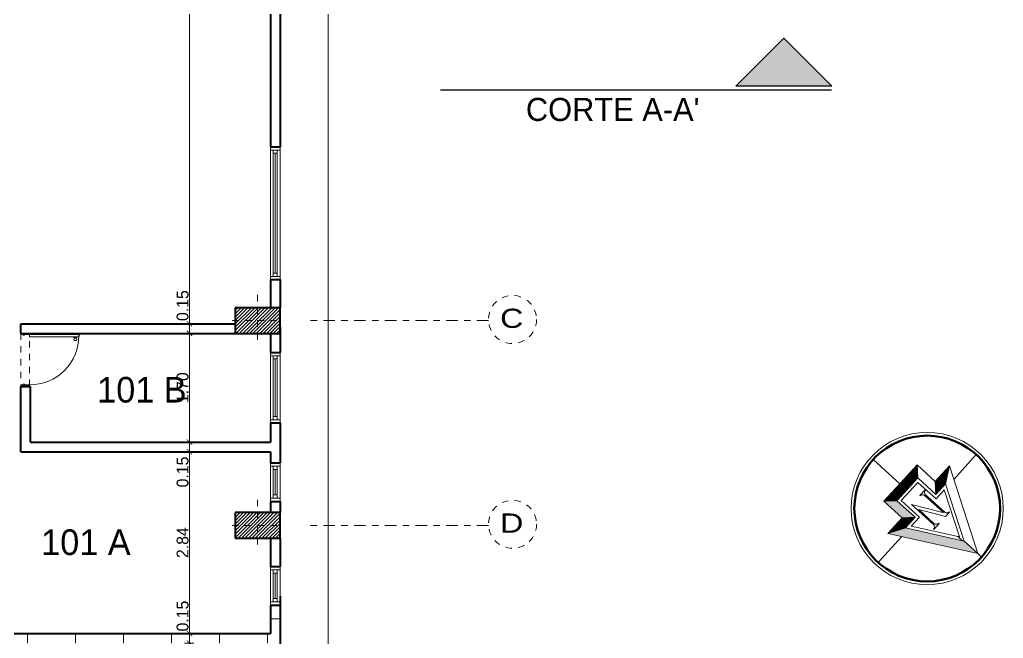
# Model space of a CAD drawing. Header units: millimetres. Extents: x 189.5 to 285.5, y -15 to 51.
# Drawn here: x 253.35 to 268.72, y 24.82 to 34.49 of the extents above; entities that cross this region are included whole.
import ezdxf
from ezdxf.enums import TextEntityAlignment as Align

# ---------------------------------------------------------------- set-up
doc = ezdxf.new("R2010")
doc.units = ezdxf.units.MM
doc.header["$LTSCALE"] = 0.005
doc.header["$MEASUREMENT"] = 0
doc.linetypes.add('ACAD_ISO02W100', pattern=[15, 12, -3])
doc.linetypes.add('ACAD_ISO10W100', pattern=[18, 12, -3, 0, -3])
for name, color, linetype, lineweight in [('Aux', 1, 'Continuous', 9), ('columna', 6, 'Continuous', 40), ('cotas', 1, 'Continuous', 15), ('ejes', 1, 'ACAD_ISO10W100', 9), ('EJES-REALES', 11, 'ACAD_ISO10W100', 5), ('gradas', 2, 'Continuous', 20), ('Hatch', 11, 'Continuous', 9), ('mur', 5, 'Continuous', 50), ('muro', 5, 'Continuous', 40), ('proy', 1, 'ACAD_ISO02W100', 9), ('pu-ven', 2, 'Continuous', 20)]:
    doc.layers.add(name, color=color, linetype=linetype, lineweight=lineweight)
doc.layers.add('text', color=1, linetype='Continuous')
doc.layers.add('WB_SIMBOLOS', color=7, linetype='Continuous')
doc.styles.get("Standard").update_dxf_attribs({"font": 'ERASMD.TTF', "height": 0.185})
doc.dimstyles.get("Standard").update_dxf_attribs({"dimtxt": 0.15, "dimasz": 0.085, "dimexe": 0.07, "dimexo": 0.4, "dimgap": 0.015, "dimtad": 1, "dimzin": 1, "dimdsep": 46, "dimtxsty": 'Standard', "dimblk": 'ARCHTICK', "dimcen": 0, "dimclrd": 256, "dimclre": 256, "dimclrt": 2, "dimadec": 0, "dimazin": 0, "dimtfac": 1, "dimtix": 1, "dimtmove": 0, "dimatfit": 0, "dimfxl": 1, "dimlwd": -1, "dimlwe": -1, "dimarcsym": 0})
pattern_1 = [(45, (-337.533465, 81.375706), (-0.0265165043, 0.0265165043), [])]

# ---------------------------------------------------------------- blocks, each defined once
blk = doc.blocks.new('_ArchTick')
at = {"color": 0, "linetype": 'ByBlock', "const_width": 0.15}
blk.add_lwpolyline([(-0.5, -0.5), (0.5, 0.5)], dxfattribs=at)
blk = doc.blocks.new('*D161')
at = {"layer": 'cotas', "transparency": 16777216}
for p, q in [((255.999, 40.436), (255.999, 29.736)), ((256.064, 40.436), (256.069, 40.436)), ((255.084, 29.736), (256.069, 29.736))]:
    blk.add_line(p, q, dxfattribs=at)
at = {"layer": 'Defpoints', "color": 0, "transparency": 16777216}
for p in [(255.664, 40.436), (254.684, 29.736), (255.999, 29.736)]:
    blk.add_point(p, dxfattribs=at)
at = {"layer": 'cotas', "transparency": 16777216, "xscale": 0.085, "yscale": 0.085, "zscale": 0.085}
for p, rotation in [((255.999, 40.436), 90), ((255.999, 29.736), 270)]:
    blk.add_blockref('_ArchTick', p, dxfattribs=dict(at, rotation=rotation))
at = {"layer": 'cotas', "color": 2, "transparency": 16777216, "insert": (255.892, 35.086), "char_height": 0.185, "attachment_point": 5, "rotation": 90}
blk.add_mtext('10.70', dxfattribs=at)
blk = doc.blocks.new('*D162')
at = {"layer": 'cotas', "transparency": 16777216}
for p, q in [((255.999, 29.736), (255.999, 29.821)), ((255.084, 29.736), (256.069, 29.736)), ((255.999, 29.736), (255.999, 29.586)), ((255.084, 29.586), (256.069, 29.586)), ((255.999, 29.586), (255.999, 29.501))]:
    blk.add_line(p, q, dxfattribs=at)
at = {"layer": 'Defpoints', "color": 0, "transparency": 16777216}
for p in [(254.684, 29.736), (254.684, 29.586), (255.999, 29.586)]:
    blk.add_point(p, dxfattribs=at)
at = {"layer": 'cotas', "transparency": 16777216, "xscale": 0.085, "yscale": 0.085, "zscale": 0.085}
for p, rotation in [((255.999, 29.736), 270), ((255.999, 29.586), 90)]:
    blk.add_blockref('_ArchTick', p, dxfattribs=dict(at, rotation=rotation))
at = {"layer": 'cotas', "color": 2, "transparency": 16777216, "insert": (255.892, 30.019), "char_height": 0.185, "attachment_point": 5, "rotation": 90}
blk.add_mtext('0.15', dxfattribs=at)
blk = doc.blocks.new('*D163')
at = {"layer": 'cotas', "transparency": 16777216}
for p, q in [((255.084, 29.586), (256.069, 29.586)), ((255.999, 29.586), (255.999, 27.886)), ((255.712, 27.886), (256.069, 27.886))]:
    blk.add_line(p, q, dxfattribs=at)
at = {"layer": 'Defpoints', "color": 0, "transparency": 16777216}
for p in [(254.684, 29.586), (255.312, 27.886), (255.999, 27.886)]:
    blk.add_point(p, dxfattribs=at)
at = {"layer": 'cotas', "transparency": 16777216, "xscale": 0.085, "yscale": 0.085, "zscale": 0.085}
for p, rotation in [((255.999, 29.586), 90), ((255.999, 27.886), 270)]:
    blk.add_blockref('_ArchTick', p, dxfattribs=dict(at, rotation=rotation))
at = {"layer": 'cotas', "color": 2, "transparency": 16777216, "insert": (255.892, 28.736), "char_height": 0.185, "attachment_point": 5, "rotation": 90}
blk.add_mtext('1.70', dxfattribs=at)
blk = doc.blocks.new('*D164')
at = {"layer": 'cotas', "transparency": 16777216}
for p, q in [((255.712, 27.886), (256.069, 27.886)), ((255.999, 27.886), (255.999, 27.971)), ((255.999, 27.886), (255.999, 27.736)), ((255.712, 27.736), (256.069, 27.736)), ((255.999, 27.736), (255.999, 27.651))]:
    blk.add_line(p, q, dxfattribs=at)
at = {"layer": 'Defpoints', "color": 0, "transparency": 16777216}
for p in [(255.312, 27.886), (255.312, 27.736), (255.999, 27.736)]:
    blk.add_point(p, dxfattribs=at)
at = {"layer": 'cotas', "transparency": 16777216, "xscale": 0.085, "yscale": 0.085, "zscale": 0.085}
for p, rotation in [((255.999, 27.886), 270), ((255.999, 27.736), 90)]:
    blk.add_blockref('_ArchTick', p, dxfattribs=dict(at, rotation=rotation))
at = {"layer": 'cotas', "color": 2, "transparency": 16777216, "insert": (255.892, 27.42), "char_height": 0.185, "attachment_point": 5, "rotation": 90}
blk.add_mtext('0.15', dxfattribs=at)
blk = doc.blocks.new('*D165')
at = {"layer": 'cotas', "transparency": 16777216}
for p, q in [((255.712, 27.736), (256.069, 27.736)), ((255.999, 27.736), (255.999, 24.896)), ((255.919, 24.896), (256.069, 24.896))]:
    blk.add_line(p, q, dxfattribs=at)
at = {"layer": 'Defpoints', "color": 0, "transparency": 16777216}
for p in [(255.312, 27.736), (255.519, 24.896), (255.999, 24.896)]:
    blk.add_point(p, dxfattribs=at)
at = {"layer": 'cotas', "transparency": 16777216, "xscale": 0.085, "yscale": 0.085, "zscale": 0.085}
for p, rotation in [((255.999, 27.736), 90), ((255.999, 24.896), 270)]:
    blk.add_blockref('_ArchTick', p, dxfattribs=dict(at, rotation=rotation))
at = {"layer": 'cotas', "color": 2, "transparency": 16777216, "insert": (255.892, 26.316), "char_height": 0.185, "attachment_point": 5, "rotation": 90}
blk.add_mtext('2.84', dxfattribs=at)
blk = doc.blocks.new('*D166')
at = {"layer": 'cotas', "transparency": 16777216}
for p, q in [((255.999, 24.896), (255.999, 24.981)), ((255.919, 24.896), (256.069, 24.896)), ((255.999, 24.896), (255.999, 24.746)), ((255.919, 24.746), (256.069, 24.746)), ((255.999, 24.746), (255.999, 24.661))]:
    blk.add_line(p, q, dxfattribs=at)
at = {"layer": 'Defpoints', "color": 0, "transparency": 16777216}
for p in [(255.519, 24.896), (255.519, 24.746), (255.999, 24.746)]:
    blk.add_point(p, dxfattribs=at)
at = {"layer": 'cotas', "transparency": 16777216, "xscale": 0.085, "yscale": 0.085, "zscale": 0.085}
for p, rotation in [((255.999, 24.896), 270), ((255.999, 24.746), 90)]:
    blk.add_blockref('_ArchTick', p, dxfattribs=dict(at, rotation=rotation))
at = {"layer": 'cotas', "color": 2, "transparency": 16777216, "insert": (255.892, 25.169), "char_height": 0.185, "attachment_point": 5, "rotation": 90}
blk.add_mtext('0.15', dxfattribs=at)

msp = doc.modelspace()

# ---------------------------------------------------------------- hatches: boundary and pattern name
at = {"layer": 'Hatch'}
h = msp.add_hatch(dxfattribs=at)
h.set_pattern_fill('ANSI31', color=256, scale=0.3, style=0)
h.set_pattern_definition(pattern_1)
h.paths.add_polyline_path([(257.064, 29.986), (256.714, 29.986), (256.714, 29.786), (257.064, 29.786)])
h.paths.add_polyline_path([(257.414, 29.986), (257.064, 29.986), (257.064, 29.786), (257.414, 29.786)])
h.paths.add_polyline_path([(257.414, 29.786), (257.064, 29.786), (257.064, 29.586), (257.414, 29.586)])
h.paths.add_polyline_path([(257.064, 29.786), (256.714, 29.786), (256.714, 29.586), (257.064, 29.586)])
h = msp.add_hatch(dxfattribs=at)
h.set_pattern_fill('ANSI31', color=256, scale=0.3, style=0)
h.set_pattern_definition(pattern_1)
h.paths.add_polyline_path([(257.064, 26.786), (256.714, 26.786), (256.714, 26.586), (257.064, 26.586)])
h.paths.add_polyline_path([(257.414, 26.786), (257.064, 26.786), (257.064, 26.586), (257.414, 26.586)])
h.paths.add_polyline_path([(257.414, 26.586), (257.064, 26.586), (257.064, 26.386), (257.414, 26.386)])
h.paths.add_polyline_path([(257.064, 26.586), (256.714, 26.586), (256.714, 26.386), (257.064, 26.386)])
h = msp.add_hatch(dxfattribs=at)
h.set_pattern_fill('NET', color=256, scale=6, style=0)
h.set_pattern_definition([(0, (-337.5335, 81.3757), (0, 0.75), []), (90, (-337.5335, 81.3757), (-0.75, 5e-17), [])])
h.paths.add_polyline_path([(252.104, 22.986, -2.414214), (252.102, 22.987), (252.089, 22.987), (252.089, 22.986), (251.639, 22.986), (251.139, 22.986), (248.709, 22.986), (248.689, 22.986), (247.989, 22.986), (247.539, 22.986), (246.544, 22.986), (245.694, 22.986), (245.394, 22.986), (243.744, 22.986), (242.744, 22.986), (240.994, 22.986), (240.694, 22.986), (239.844, 22.986), (238.794, 22.986), (238.394, 22.986), (238.194, 22.986), (237.214, 22.986), (234.784, 22.986), (234.764, 22.986), (234.764, 22.986), (234.192, 22.986), (234.192, 22.324), (234.192, 20.228), (234.192, 19.636), (234.192, 19.269), (234.192, 18.319), (234.192, 17.611), (234.192, 17.261), (234.092, 17.261), (234.092, 16.673), (234.092, 13.931), (234.092, 13.186), (234.092, 12.886), (234.092, 11.286), (237.544, 11.286), (237.544, 12.836), (237.294, 12.836), (236.894, 12.836), (236.894, 13.236), (237.294, 13.236), (237.544, 13.236), (237.544, 19.556), (252.119, 19.556), (252.119, 19.649), (252.071, 19.649), (252.119, 20.134), (252.119, 19.556), (257.464, 19.556), (257.464, 20.186), (257.164, 20.186), (257.164, 20.486), (257.264, 20.486), (257.264, 22.986), (256.714, 22.986), (255.337, 22.986, -0.419905), (254.648, 22.273), (254.648, 22.271), (254.641, 22.271), (254.641, 22.27, -1.126482), (254.628, 22.271), (254.622, 22.271), (254.622, 22.987), (254.601, 22.987), (254.601, 24.746), (257.264, 24.746), (257.264, 23.386), (257.414, 23.386), (257.414, 25.341), (257.264, 25.341), (257.264, 24.896), (251.789, 24.896), (251.789, 26.436), (251.639, 26.436), (251.639, 23.286), (251.789, 23.286), (251.789, 24.746), (254.451, 24.746), (254.451, 23.136), (252.833, 23.136), (252.833, 22.986), (252.818, 22.986, -0.419905), (252.13, 22.273), (252.13, 22.271), (252.122, 22.271), (252.122, 22.27, -1.126482), (252.11, 22.271), (252.104, 22.271)])
h.paths.add_polyline_path([(240.644, 20.486), (240.644, 20.186), (240.344, 20.186), (240.344, 20.486)], flags=17)
h.paths.add_polyline_path([(237.244, 20.186), (236.944, 20.186), (236.944, 20.486), (237.244, 20.486)], flags=17)
h.paths.add_polyline_path([(243.694, 20.486), (243.994, 20.486), (243.994, 20.186), (243.694, 20.186)], flags=17)
h.paths.add_polyline_path([(237.244, 16.936), (237.244, 16.636), (236.944, 16.636), (236.944, 16.936)], flags=16)
h.paths.add_polyline_path([(247.044, 20.486), (247.344, 20.486), (247.344, 20.186), (247.044, 20.186)], flags=17)
h.paths.add_polyline_path([(250.364, 20.486), (250.664, 20.486), (250.664, 20.186), (250.364, 20.186)], flags=17)
h.paths.add_polyline_path([(252.117, 22.276, -0.038968), (252.118, 22.276, -0.972815), (252.115, 22.264, -1.041803), (252.118, 22.276, -21.895407)], flags=17)
h.paths.add_polyline_path([(253.714, 20.486), (254.014, 20.486), (254.014, 20.186), (253.714, 20.186)], flags=17)
h.paths.add_polyline_path([(254.628, 22.27, 1796152.363669), (254.628, 22.27)], flags=16)
h.paths.add_polyline_path([(234.275, 19.113), (234.862, 19.113), (234.862, 18.83), (234.275, 18.83)], flags=24)
h.paths.add_polyline_path([(255.747, 22.375), (255.747, 22.962), (256.03, 22.962), (256.03, 22.375)], flags=24)
h.paths.add_polyline_path([(255.747, 20.955), (255.747, 21.588), (256.03, 21.588), (256.03, 20.955)], flags=24)
h.paths.add_polyline_path([(248.873, 22.273), (248.873, 22.878), (249.156, 22.878), (249.156, 22.273)], flags=24)
h.paths.add_polyline_path([(244.842, 22.364), (244.842, 22.969), (245.126, 22.969), (245.126, 22.364)], flags=24)
h.paths.add_polyline_path([(244.842, 21.435), (244.842, 22.038), (245.126, 22.038), (245.126, 21.435)], flags=24)
h.paths.add_polyline_path([(245.146, 20.29), (245.146, 20.895), (245.429, 20.895), (245.429, 20.29)], flags=24)
h.paths.add_polyline_path([(244.842, 19.555), (244.842, 20.188), (245.126, 20.188), (245.126, 19.555)], flags=25)
h.paths.add_polyline_path([(245.212, 16.998), (245.212, 19.897), (244.655, 19.897), (244.655, 16.998)], flags=25)
at = {"layer": 'WB_SIMBOLOS'}
msp.add_hatch(color=256, dxfattribs=at).paths.add_polyline_path([(264.537, 33.446), (266.037, 33.446), (265.287, 34.196)])

# ---------------------------------------------------------------- linework, layer by layer
at = {"layer": 'Aux'}
for p, q in [((257.309, 30.475), (257.309, 32.45)), ((257.369, 30.475), (257.369, 32.45)), ((254.27, 29.554), (254.279, 29.554)), ((254.27, 29.545), (254.272, 29.545)), ((257.309, 28.236), (257.309, 29.236)), ((257.369, 28.236), (257.369, 29.236)), ((267.943, 27.305), (268.294, 27.691)), ((267.101, 27.237), (266.685, 27.616)), ((267.368, 27.53), (267.11, 27.246)), ((267.358, 27.518), (267.369, 27.508)), ((267.378, 27.326), (267.368, 27.53)), ((267.652, 27.271), (267.368, 27.53)), ((267.875, 27.516), (267.652, 27.271)), ((267.814, 27.235), (267.875, 27.516)), ((268.318, 26.145), (267.875, 27.516)), ((257.309, 27.011), (257.309, 27.511)), ((257.369, 27.011), (257.369, 27.511)), ((267.214, 27.361), (267.321, 27.264)), ((267.225, 27.372), (267.331, 27.275)), ((267.235, 27.383), (267.341, 27.286)), ((267.245, 27.395), (267.352, 27.298)), ((267.255, 27.406), (267.362, 27.309)), ((267.266, 27.417), (267.372, 27.32)), ((267.276, 27.428), (267.377, 27.336)), ((267.286, 27.44), (267.376, 27.358)), ((267.296, 27.451), (267.375, 27.379)), ((267.307, 27.462), (267.374, 27.401)), ((267.317, 27.473), (267.373, 27.422)), ((267.327, 27.485), (267.372, 27.444)), ((267.338, 27.496), (267.371, 27.465)), ((267.348, 27.507), (267.37, 27.487)), ((267.734, 27.361), (267.824, 27.28)), ((267.745, 27.372), (267.828, 27.297)), ((267.755, 27.384), (267.831, 27.314)), ((267.765, 27.395), (267.835, 27.331)), ((267.775, 27.406), (267.839, 27.349)), ((267.786, 27.418), (267.843, 27.366)), ((267.796, 27.429), (267.846, 27.383)), ((267.806, 27.44), (267.85, 27.4)), ((267.816, 27.451), (267.854, 27.417)), ((267.827, 27.463), (267.857, 27.435)), ((267.837, 27.474), (267.861, 27.452)), ((267.847, 27.485), (267.865, 27.469)), ((267.857, 27.496), (267.869, 27.486)), ((267.868, 27.508), (267.872, 27.504)), ((266.851, 26.962), (267.11, 27.246)), ((267.378, 27.326), (267.054, 26.971)), ((267.081, 27.214), (267.187, 27.117)), ((267.091, 27.226), (267.198, 27.129)), ((267.101, 27.237), (267.208, 27.14)), ((267.112, 27.248), (267.218, 27.151)), ((267.122, 27.259), (267.228, 27.162)), ((267.381, 27.258), (267.122, 26.975)), ((267.132, 27.271), (267.239, 27.174)), ((267.143, 27.282), (267.249, 27.185)), ((267.153, 27.293), (267.259, 27.196)), ((267.163, 27.304), (267.27, 27.207)), ((267.173, 27.316), (267.28, 27.219)), ((267.184, 27.327), (267.29, 27.23)), ((267.194, 27.338), (267.3, 27.241)), ((267.204, 27.349), (267.311, 27.252)), ((267.662, 27.068), (267.378, 27.326)), ((267.665, 27), (267.381, 27.258)), ((267.652, 27.271), (267.759, 27.174)), ((267.662, 27.068), (267.652, 27.271)), ((267.653, 27.25), (267.748, 27.163)), ((267.654, 27.228), (267.738, 27.152)), ((267.655, 27.207), (267.728, 27.14)), ((267.662, 27.282), (267.769, 27.185)), ((267.814, 27.235), (267.662, 27.068)), ((267.673, 27.294), (267.779, 27.197)), ((267.683, 27.305), (267.789, 27.208)), ((267.693, 27.316), (267.8, 27.219)), ((267.704, 27.327), (267.81, 27.23)), ((267.714, 27.339), (267.816, 27.245)), ((267.724, 27.35), (267.82, 27.262)), ((268.104, 26.34), (267.814, 27.235)), ((266.937, 27.057), (267.032, 26.97)), ((266.948, 27.068), (267.053, 26.971)), ((266.958, 27.079), (267.064, 26.982)), ((266.968, 27.09), (267.075, 26.993)), ((266.978, 27.102), (267.085, 27.005)), ((266.989, 27.113), (267.095, 27.016)), ((266.999, 27.124), (267.105, 27.027)), ((267.009, 27.135), (267.116, 27.038)), ((267.019, 27.147), (267.126, 27.05)), ((267.03, 27.158), (267.136, 27.061)), ((267.04, 27.169), (267.146, 27.072)), ((267.05, 27.18), (267.157, 27.083)), ((267.06, 27.192), (267.167, 27.095)), ((267.071, 27.203), (267.177, 27.106)), ((267.41, 27.052), (267.493, 27.143)), ((267.78, 26.786), (267.48, 27.06)), ((267.492, 27.076), (267.809, 26.788)), ((267.493, 27.143), (267.498, 27.138)), ((267.656, 27.185), (267.718, 27.129)), ((267.657, 27.164), (267.707, 27.118)), ((267.658, 27.142), (267.697, 27.107)), ((267.659, 27.12), (267.687, 27.095)), ((267.66, 27.099), (267.677, 27.084)), ((267.661, 27.077), (267.666, 27.073)), ((267.794, 27.142), (267.665, 27)), ((268.032, 26.405), (267.794, 27.142)), ((267.054, 26.971), (266.851, 26.962)), ((267.135, 26.703), (266.851, 26.962)), ((266.855, 26.966), (266.86, 26.962)), ((266.865, 26.978), (266.881, 26.963)), ((266.876, 26.989), (266.903, 26.964)), ((266.886, 27), (266.924, 26.965)), ((266.896, 27.011), (266.946, 26.966)), ((266.906, 27.023), (266.967, 26.967)), ((266.917, 27.034), (266.989, 26.968)), ((266.927, 27.045), (267.01, 26.969)), ((267.054, 26.971), (267.338, 26.713)), ((267.122, 26.975), (267.406, 26.716)), ((267.626, 26.598), (267.282, 26.911)), ((267.282, 26.911), (267.771, 26.788)), ((267.416, 27.047), (267.41, 27.052)), ((267.814, 26.724), (267.394, 26.834)), ((267.394, 26.834), (267.633, 26.616)), ((267.771, 26.788), (267.78, 26.786)), ((267.877, 26.793), (267.814, 26.724)), ((267.869, 26.799), (267.877, 26.793)), ((266.912, 26.459), (267.135, 26.703)), ((267.036, 26.595), (267.116, 26.523)), ((267.047, 26.606), (267.132, 26.528)), ((267.057, 26.618), (267.149, 26.534)), ((267.067, 26.629), (267.166, 26.539)), ((267.077, 26.64), (267.183, 26.544)), ((267.088, 26.651), (267.194, 26.554)), ((267.098, 26.663), (267.204, 26.566)), ((267.108, 26.674), (267.215, 26.577)), ((267.119, 26.685), (267.225, 26.588)), ((267.129, 26.697), (267.235, 26.6)), ((267.338, 26.713), (267.135, 26.703)), ((267.144, 26.704), (267.245, 26.611)), ((267.165, 26.705), (267.256, 26.622)), ((267.338, 26.713), (267.186, 26.545)), ((267.187, 26.706), (267.266, 26.633)), ((267.208, 26.707), (267.276, 26.645)), ((267.23, 26.708), (267.287, 26.656)), ((267.251, 26.709), (267.297, 26.667)), ((267.273, 26.71), (267.307, 26.678)), ((267.406, 26.716), (267.277, 26.574)), ((267.277, 26.574), (267.406, 26.716)), ((267.294, 26.711), (267.317, 26.69)), ((267.316, 26.712), (267.328, 26.701)), ((267.337, 26.713), (267.338, 26.712)), ((267.713, 26.614), (267.631, 26.524)), ((267.707, 26.619), (267.713, 26.614)), ((267.186, 26.545), (266.912, 26.459)), ((268.318, 26.145), (266.912, 26.459)), ((266.913, 26.46), (266.914, 26.459)), ((266.923, 26.471), (266.931, 26.465)), ((266.934, 26.482), (266.948, 26.47)), ((266.944, 26.494), (266.964, 26.475)), ((266.954, 26.505), (266.981, 26.481)), ((266.965, 26.516), (266.998, 26.486)), ((266.975, 26.528), (267.015, 26.491)), ((266.985, 26.539), (267.032, 26.496)), ((266.995, 26.55), (267.048, 26.502)), ((267.006, 26.561), (267.065, 26.507)), ((267.016, 26.573), (267.082, 26.512)), ((267.026, 26.584), (267.099, 26.518)), ((267.186, 26.545), (268.104, 26.34)), ((267.277, 26.574), (268.032, 26.405)), ((267.631, 26.524), (267.625, 26.529)), ((267.128, 26.41), (266.76, 26.007)), ((268.08, 26.345), (268.008, 26.411)), ((268.318, 26.145), (268.104, 26.34)), ((268.318, 26.145), (268.378, 26.091)), ((257.309, 25.391), (257.309, 25.891)), ((257.369, 25.391), (257.369, 25.891))]:
    msp.add_line(p, q, dxfattribs=at)
for points in [[(254.241, 29.532), (254.241, 29.527), (254.186, 29.527), (254.186, 29.532)], [(254.241, 29.527), (254.223, 29.518), (254.204, 29.518), (254.186, 29.527)], [(254.223, 29.518), (254.223, 29.509), (254.204, 29.509), (254.204, 29.518)], [(254.268, 29.563), (254.27, 29.563), (254.27, 29.536), (254.268, 29.536)]]:
    msp.add_lwpolyline(points, dxfattribs=at)
for points in [[(254.27, 29.554), (254.279, 29.554, -0.457422), (254.272, 29.545), (254.27, 29.545)], [(254.232, 29.509), (254.195, 29.509, 0.25), (254.195, 29.472), (254.232, 29.472, 0.25), (254.232, 29.509, 1)]]:
    msp.add_lwpolyline(points, format="xyb", dxfattribs=at)
for centre, radius in [((253.503, 29.57), 0.00228), ((267.527, 26.849), 1.189)]:
    msp.add_circle(centre, radius, dxfattribs=at)
for centre, radius, start, end in [((253.51, 29.541), 0.758, 269.2361, 0.7639), ((254.271, 29.553), 0.00772, 272.1794, 10.501), ((267.455, 27.018), 0.0482, 58.5592, 143.8208), ((267.532, 27.103), 0.0482, 134.2487, 213.3462), ((267.833, 26.824), 0.0435, 235.4912, 326.1237), ((267.593, 26.564), 0.0476, 312.8648, 46.0144), ((267.669, 26.655), 0.0526, 227.6656, 316.9225)]:
    msp.add_arc(centre, radius, start, end, dxfattribs=at)
for points in [[(267.338, 26.713), (267.135, 26.703), (267.054, 26.971), (266.851, 26.962)], [(268.318, 26.145), (268.104, 26.34), (266.912, 26.459), (267.186, 26.545)]]:
    msp.add_solid(points, dxfattribs=at)
at = {"layer": 'columna'}
for p, q in [((257.414, 29.986), (256.714, 29.986)), ((256.714, 29.986), (256.714, 29.586)), ((257.414, 29.586), (257.414, 29.986)), ((256.714, 29.586), (257.414, 29.586)), ((257.414, 26.786), (256.714, 26.786)), ((256.714, 26.786), (256.714, 26.386)), ((257.414, 26.386), (257.414, 26.786)), ((256.714, 26.386), (257.414, 26.386))]:
    msp.add_line(p, q, dxfattribs=at)
at = {"layer": 'ejes'}
for p, q in [((257.064, 30.186), (257.064, 29.386)), ((256.664, 29.786), (257.464, 29.786)), ((257.064, 26.986), (257.064, 26.186)), ((257.064, 26.986), (257.064, 26.186)), ((256.664, 26.586), (257.464, 26.586)), ((256.664, 26.586), (257.464, 26.586))]:
    msp.add_line(p, q, dxfattribs=at)
at = {"layer": 'EJES-REALES', "ltscale": 3}
for p, q in [((260.672, 29.785), (257.812, 29.785)), ((260.672, 26.586), (257.812, 26.586))]:
    msp.add_line(p, q, dxfattribs=at)
at = {"layer": 'EJES-REALES'}
for centre in [(261.047, 29.802), (261.047, 26.603)]:
    msp.add_circle(centre, 0.375, dxfattribs=at)
at = {"layer": 'gradas'}
for p in [(258.164, 41.586), (258.164, 40.586)]:
    msp.add_line(p, (258.164, 22.986), dxfattribs=at)
at = {"layer": 'mur'}
msp.add_circle((267.527, 26.849), 1.139, dxfattribs=at)
at = {"layer": 'muro', "linetype": 'ByBlock'}
for p, q in [((257.414, 34.986), (257.414, 32.5)), ((257.264, 34.886), (257.264, 32.5)), ((257.264, 34.286), (257.264, 32.5)), ((257.264, 33.186), (257.264, 32.5)), ((257.264, 30.425), (257.264, 29.986)), ((257.414, 30.425), (257.414, 29.986)), ((257.414, 29.686), (257.414, 29.286)), ((257.264, 29.586), (257.264, 29.286)), ((257.264, 28.186), (257.264, 27.886)), ((257.414, 28.186), (257.414, 27.561)), ((257.264, 27.736), (257.264, 27.561)), ((257.264, 26.961), (257.264, 26.786)), ((257.414, 26.961), (257.414, 26.786)), ((257.264, 26.386), (257.264, 25.941)), ((257.414, 26.386), (257.414, 25.941)), ((257.414, 25.481), (257.414, 22.986)), ((257.264, 25.341), (257.264, 24.896)), ((257.414, 25.341), (257.414, 23.386))]:
    msp.add_line(p, q, dxfattribs=at)
at = {"layer": 'muro'}
for p, q in [((257.264, 32.5), (257.414, 32.5)), ((257.264, 32.5), (257.414, 32.5)), ((257.264, 30.425), (257.414, 30.425)), ((257.264, 30.425), (257.414, 30.425)), ((257.264, 30.425), (257.414, 30.425)), ((253.364, 29.736), (256.714, 29.736)), ((253.364, 29.586), (253.364, 29.736)), ((253.364, 29.586), (256.714, 29.586)), ((257.264, 29.286), (257.414, 29.286)), ((257.264, 29.286), (257.414, 29.286)), ((253.364, 27.736), (253.364, 28.756)), ((253.364, 28.756), (253.514, 28.756)), ((253.514, 27.886), (253.514, 28.756)), ((257.264, 28.186), (257.414, 28.186)), ((257.264, 28.186), (257.414, 28.186)), ((253.514, 27.886), (257.264, 27.886)), ((253.364, 27.736), (257.264, 27.736)), ((257.264, 27.561), (257.414, 27.561)), ((257.264, 27.561), (257.414, 27.561)), ((257.264, 26.961), (257.414, 26.961)), ((257.264, 26.961), (257.414, 26.961)), ((257.264, 25.941), (257.414, 25.941)), ((257.264, 25.941), (257.414, 25.941)), ((257.264, 25.341), (257.414, 25.341)), ((257.264, 25.341), (257.414, 25.341)), ((251.789, 24.896), (257.264, 24.896))]:
    msp.add_line(p, q, dxfattribs=at)
at = {"layer": 'proy'}
msp.add_lwpolyline([(253.364, 29.586), (253.364, 28.765), (253.501, 28.765), (253.501, 29.586)], close=True, dxfattribs=at)
at = {"layer": 'pu-ven'}
for p, q in [((257.264, 32.5), (257.264, 30.425)), ((257.264, 32.5), (257.414, 32.5)), ((257.264, 32.45), (257.414, 32.45)), ((257.414, 30.425), (257.414, 32.5)), ((257.309, 32.4), (257.369, 32.4)), ((257.339, 30.525), (257.339, 32.4)), ((257.264, 30.475), (257.414, 30.475)), ((257.309, 30.525), (257.369, 30.525)), ((257.264, 29.286), (257.414, 29.286)), ((257.264, 29.286), (257.264, 28.186)), ((257.264, 29.236), (257.414, 29.236)), ((257.414, 29.286), (257.414, 28.186)), ((257.309, 29.186), (257.369, 29.186)), ((257.339, 28.286), (257.339, 29.186)), ((257.309, 28.286), (257.369, 28.286)), ((257.264, 28.236), (257.414, 28.236)), ((257.264, 27.561), (257.264, 26.961)), ((257.414, 27.561), (257.414, 26.961)), ((257.264, 27.511), (257.414, 27.511)), ((257.309, 27.461), (257.369, 27.461)), ((257.339, 27.061), (257.339, 27.461)), ((257.309, 27.061), (257.369, 27.061)), ((257.264, 27.011), (257.414, 27.011)), ((257.264, 25.941), (257.264, 25.341)), ((257.264, 25.891), (257.414, 25.891)), ((257.309, 25.841), (257.369, 25.841)), ((257.339, 25.441), (257.339, 25.841)), ((257.414, 25.941), (257.414, 25.341)), ((257.264, 25.391), (257.414, 25.391)), ((257.309, 25.441), (257.369, 25.441))]:
    msp.add_line(p, q, dxfattribs=at)
for points in [[(253.501, 29.586), (253.364, 29.586), (253.364, 29.568), (253.4, 29.568), (253.4, 29.559), (253.419, 29.559), (253.419, 29.568), (253.501, 29.568)], [(253.501, 29.568), (254.268, 29.568), (254.268, 29.532), (253.501, 29.532)], [(253.501, 28.765), (253.364, 28.765), (253.364, 28.783), (253.4, 28.783), (253.4, 28.792), (253.419, 28.792), (253.419, 28.783), (253.501, 28.783)]]:
    msp.add_lwpolyline(points, close=True, dxfattribs=at)
at = {"layer": 'WB_SIMBOLOS'}
for p, q in [((264.537, 33.446), (265.287, 34.196)), ((266.037, 33.446), (265.287, 34.196)), ((266.034, 33.386), (259.924, 33.386)), ((266.037, 33.446), (264.537, 33.446))]:
    msp.add_line(p, q, dxfattribs=at)

# ---------------------------------------------------------------- texts
at = {"layer": 'EJES-REALES', "width": 1.25}
for s, p in [('C', (261.035, 29.671)), ('D', (261.035, 26.472))]:
    msp.add_text(s, height=0.3, dxfattribs=at).set_placement(p, align=Align.CENTER)
at = {"layer": 'text'}
for s, p in [('101 B', (255.256, 28.505)), ('101 A', (254.381, 26.123))]:
    msp.add_text(s, height=0.4, dxfattribs=at).set_placement(p, align=Align.CENTER)
at = {"layer": 'WB_SIMBOLOS'}
msp.add_text("CORTE A-A'", height=0.36, dxfattribs=at).set_placement((261.256, 32.904))

# ---------------------------------------------------------------- dimensions: what is measured, and where the dimension line sits
at = {"layer": 'cotas'}
for base, p1, p2, picture, middle in [((255.999, 29.736), (255.664, 40.436), (254.684, 29.736), '*D161', (255.892, 35.086)), ((255.999, 27.886), (254.684, 29.586), (255.312, 27.886), '*D163', (255.892, 28.736)), ((255.999, 24.896), (255.312, 27.736), (255.519, 24.896), '*D165', (255.892, 26.316))]:
    dim = msp.add_linear_dim(base=base, p1=p1, p2=p2, angle=90, dimstyle='Standard', override={"dimtmove": 1}, dxfattribs=at)
    dim.commit()
    dim.dimension.update_dxf_attribs({"geometry": picture, "text_midpoint": middle})
for base, p1, p2, picture, middle in [((255.999, 29.586), (254.684, 29.736), (254.684, 29.586), '*D162', (255.999, 30.019)), ((255.999, 27.736), (255.312, 27.886), (255.312, 27.736), '*D164', (255.999, 27.42)), ((255.999, 24.746), (255.519, 24.896), (255.519, 24.746), '*D166', (255.999, 25.169))]:
    dim = msp.add_linear_dim(base=base, p1=p1, p2=p2, angle=90, dimstyle='Standard', override={"dimtmove": 1}, dxfattribs=at)
    dim.commit()
    dim.dimension.update_dxf_attribs({"geometry": picture, "text_midpoint": middle, "dimtype": 160})

doc.saveas('drawing.dxf')
